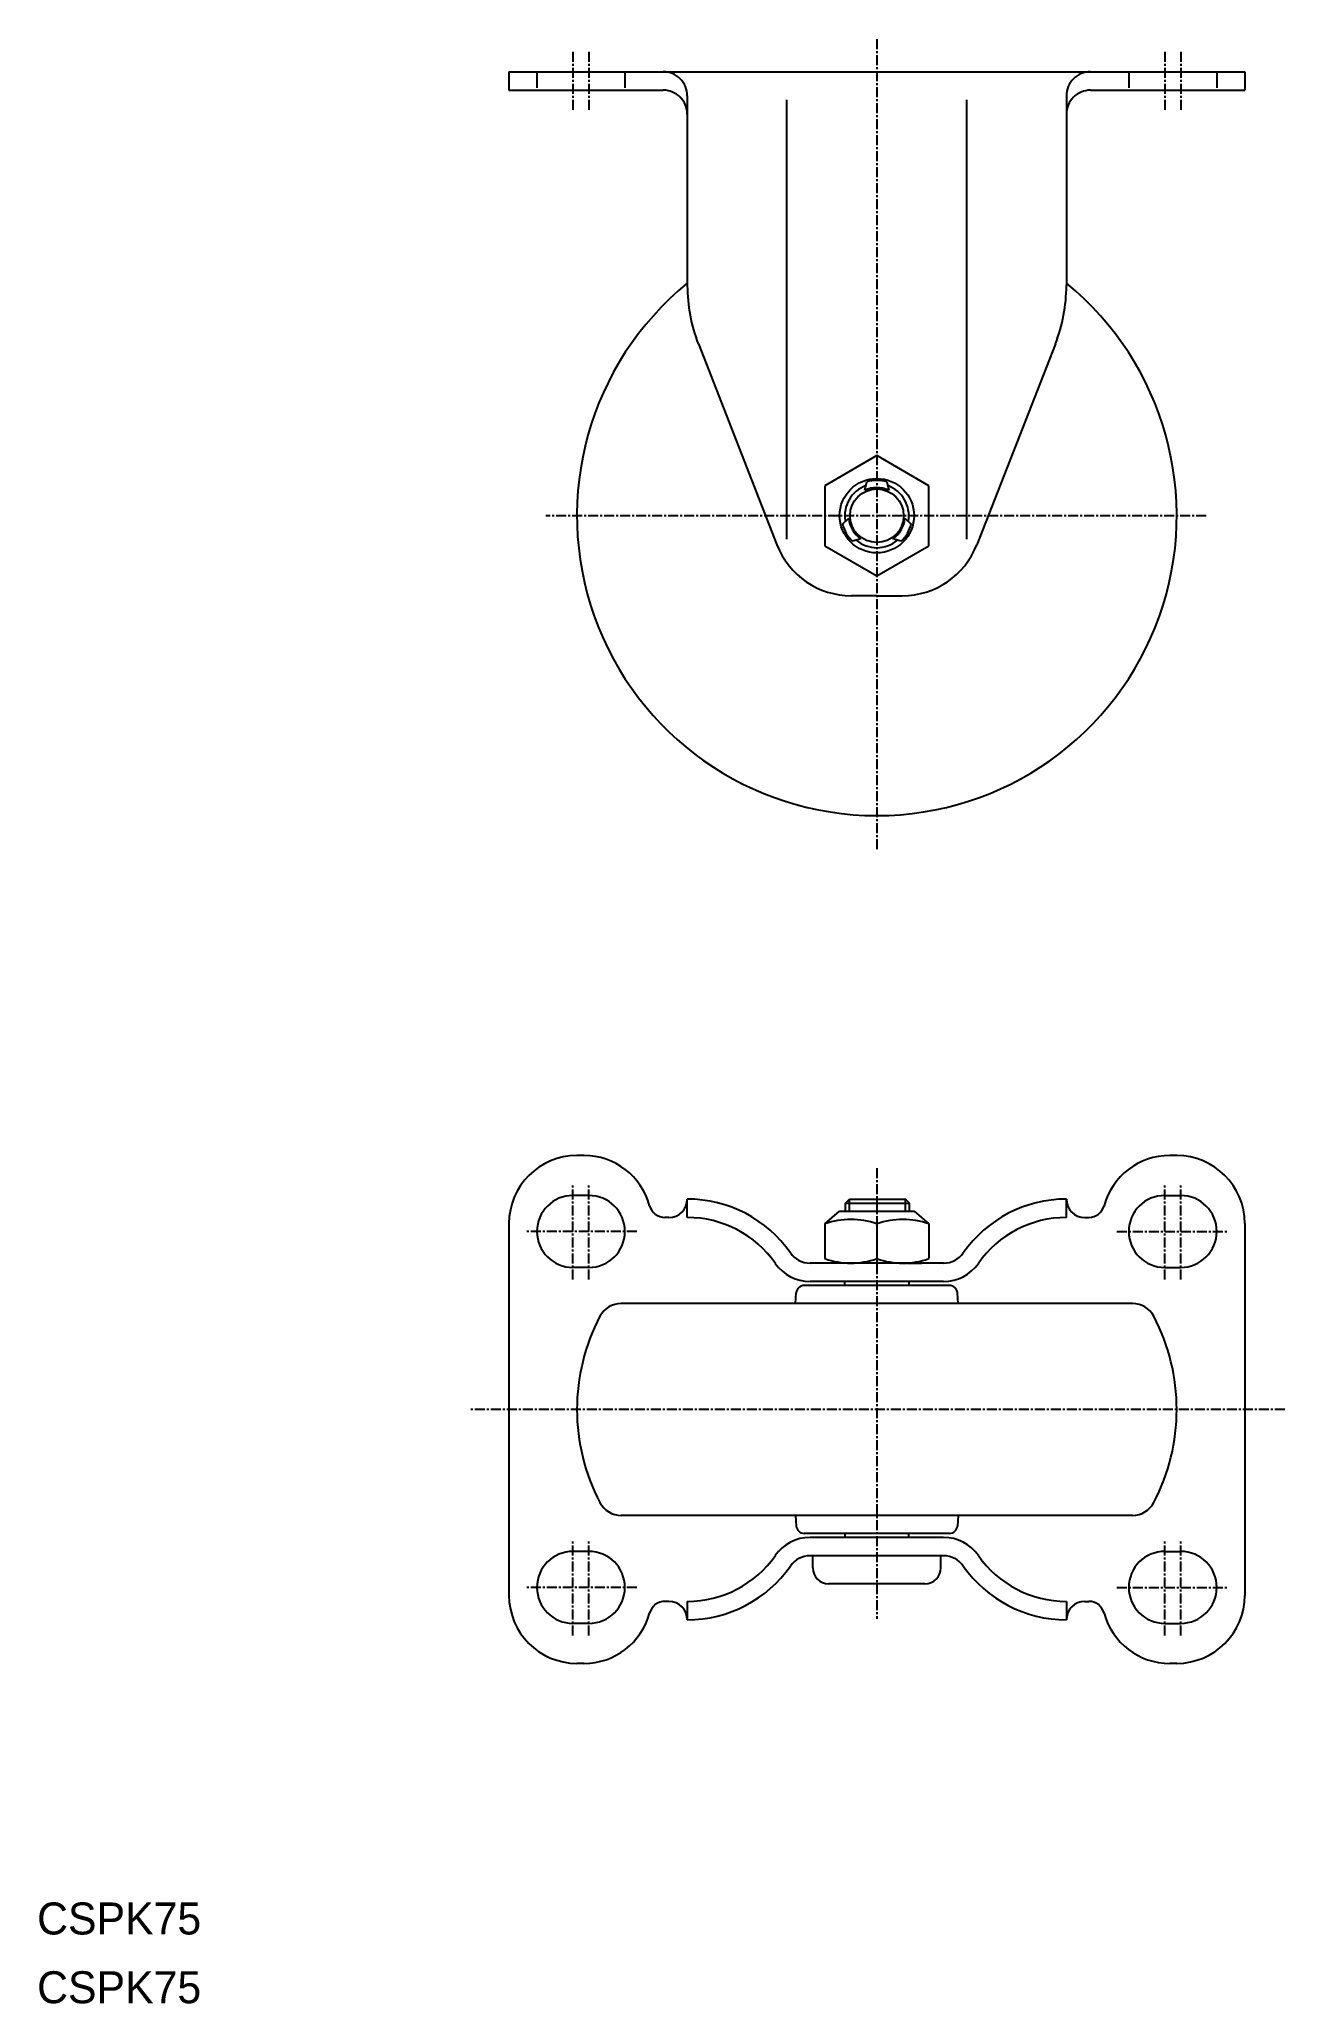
# Model space of a CAD drawing. Extents: x 0 to 156, y 0 to 246.
import ezdxf

# ---------------------------------------------------------------- set-up
doc = ezdxf.new("R2010")
doc.units = 0
doc.linetypes.add('CENTER', pattern=[2, 1.25, -0.25, 0.25, -0.25])
doc.linetypes.add('DASHED', pattern=[3.5, 2, -1.5])
doc.layers.get('0').update_dxf_attribs({"linetype": 'CONTINUOUS'})
doc.layers.add('CENTER', color=1, linetype='CENTER')

msp = doc.modelspace()

# ---------------------------------------------------------------- linework, layer by layer
at = {"color": 7, "linetype": 'CONTINUOUS'}
for p, q in [((59, 241.5), (151, 241.5)), ((59, 241.5), (59, 239.2)), ((151, 241.5), (151, 239.2)), ((59, 239.2), (78.3, 239.2)), ((81.3, 238.5), (81.3, 214.77)), ((128.7, 238.5), (128.7, 214.77)), ((131.7, 239.2), (151, 239.2)), ((93.75, 183.05), (93.75, 238)), ((116.25, 183.05), (116.25, 238)), ((82.68, 207.48), (92.51, 182.35)), ((127.32, 207.48), (117.49, 182.35)), ((105, 193.51), (98.5, 189.75)), ((111.5, 189.75), (105, 193.51)), ((98.5, 189.75), (98.5, 182.25)), ((103.5, 189.18), (103.75, 190.24)), ((106.25, 190.24), (106.5, 189.18)), ((111.5, 182.25), (111.5, 189.75)), ((100.7, 184.96), (101.5, 185.71)), ((108.5, 185.71), (109.3, 184.96)), ((98.5, 182.25), (105, 178.49)), ((103, 183.11), (101.95, 182.8)), ((105, 178.49), (111.5, 182.25)), ((108.05, 182.8), (107, 183.11)), ((105, 176), (101.82, 176)), ((105, 176), (108.18, 176)), ((68.38, 106), (67.5, 106)), ((142.5, 106), (141.62, 106)), ((69, 101), (67, 101)), ((141, 101), (143, 101)), ((79, 98.25), (78.51, 98.25)), ((81.3, 98.25), (81.3, 100.55)), ((98.5, 97.45), (100.35, 99.05)), ((100.35, 99.05), (109.65, 99.05)), ((101.07, 100.05), (101.57, 100.55)), ((101.07, 100.05), (109.07, 100.05)), ((101.07, 99.05), (101.07, 100.05)), ((101.57, 100.55), (108.57, 100.55)), ((109.07, 100.05), (108.57, 100.55)), ((109.07, 99.05), (109.07, 100.05)), ((109.65, 99.05), (111.5, 97.45)), ((128.7, 98.25), (128.7, 100.55)), ((131, 98.25), (131.49, 98.25)), ((59, 97.5), (59, 51)), ((98.5, 97.45), (98.5, 93.11)), ((105, 97.45), (105, 93.11)), ((111.5, 97.45), (111.5, 93.11)), ((151, 97.5), (151, 51)), ((69, 92), (67, 92)), ((113.35, 92.55), (96.65, 92.55)), ((108.76, 92.55), (110.63, 92.55)), ((141, 92), (143, 92)), ((94.82, 87.5), (94.93, 88.83)), ((114.08, 89.75), (95.92, 89.75)), ((113.35, 90.25), (96.65, 90.25)), ((101, 89.75), (101, 90.25)), ((109, 90.25), (109, 89.75)), ((115.18, 87.5), (115.07, 88.83)), ((136.97, 87.5), (73.03, 87.5)), ((136.97, 61), (73.03, 61)), ((94.82, 61), (94.93, 59.67)), ((115.18, 61), (115.07, 59.67)), ((69, 56.5), (67, 56.5)), ((114.08, 58.75), (95.92, 58.75)), ((113.35, 58.25), (96.65, 58.25)), ((101, 58.75), (101, 58.25)), ((109, 58.25), (109, 58.75)), ((141, 56.5), (143, 56.5)), ((113.35, 55.95), (96.65, 55.95)), ((97, 54.45), (97, 55.95)), ((113, 54.45), (113, 55.95)), ((111, 52.45), (99, 52.45)), ((79, 50.25), (78.51, 50.25)), ((81.3, 50.25), (81.3, 47.95)), ((128.7, 50.25), (128.7, 47.95)), ((131, 50.25), (131.49, 50.25)), ((69, 47.5), (67, 47.5)), ((141, 47.5), (143, 47.5)), ((68.38, 42.5), (67.5, 42.5)), ((142.5, 42.5), (141.62, 42.5))]:
    msp.add_line(p, q, dxfattribs=at)
at = {"color": 3, "linetype": 'DASHED'}
for p, q in [((62.5, 241.5), (62.5, 239.2)), ((73.5, 241.5), (73.5, 239.2)), ((136.5, 241.5), (136.5, 239.2)), ((147.5, 241.5), (147.5, 239.2))]:
    msp.add_line(p, q, dxfattribs=at)
at = {"color": 3, "linetype": 'CONTINUOUS'}
for p, q in [((101.57, 99.05), (101.57, 100.55)), ((108.57, 99.05), (108.57, 100.55))]:
    msp.add_line(p, q, dxfattribs=at)
at = {"color": 7, "linetype": 'CONTINUOUS'}
for radius in [4.65, 3.35]:
    msp.add_circle((105, 186), radius, dxfattribs=at)
for centre, radius, start, end in [((78.3, 238.5), 3, 359.9999, 90), ((131.7, 238.5), 3, 90, 180.0001), ((78.3, 236.2), 3, 359.9999, 90), ((131.7, 236.2), 3, 90, 180.0001), ((105, 186), 37.5, 129.1978, 50.8022), ((101.3, 214.77), 20, 180, 201.3768), ((108.7, 214.77), 20, 338.6232, 0), ((105, 186), 4, 109.9343, 190.0657), ((105, 186), 3.52, 64.7507, 115.2493), ((105, 186), 4.42, 73.5905, 106.4095), ((105, 186), 4, 349.9343, 70.0657), ((105, 186), 4.42, 193.5905, 226.4095), ((105, 186), 3.52, 184.7507, 235.2493), ((105, 186), 3.52, 304.7507, 355.2493), ((105, 186), 4.42, 313.5905, 346.4095), ((101.82, 186), 10, 201.3768, 270), ((105, 186), 4, 229.9343, 310.0657), ((108.18, 186), 10, 270, 338.6232), ((105, 191.86), 15, 269.9999593692199, 270.00000008402), ((105, 186), 13, 269.99995591998, 270.0000028986002), ((67.5, 97.5), 8.5, 90, 180), ((68.38, 97.5), 8.5, 15.1831, 90), ((141.62, 97.5), 8.5, 90, 164.8169), ((142.5, 97.5), 8.5, 0, 90), ((67, 96.5), 4.5, 90, 270), ((69, 96.5), 4.5, 270, 90), ((141, 96.5), 4.5, 90, 270), ((143, 96.5), 4.5, 270, 90), ((78.51, 100.25), 2, 195.1831, 270), ((79, 100.55), 2.3, 270, 0), ((81.3, 84.82), 15.73, 34.9521, 90), ((81.3, 84.82), 13.43, 34.9521, 90), ((128.7, 84.82), 15.73, 90, 145.0479), ((128.7, 84.82), 13.43, 90, 145.0479), ((131, 100.55), 2.3, 180, 270), ((131.49, 100.25), 2, 270, 344.8169), ((101.75, 88.22), 9.79, 70.6102, 109.3898), ((108.25, 88.22), 9.79, 70.6102, 109.3898), ((96.65, 95.55), 3, 214.9521, 270), ((113.35, 95.55), 3, 270, 325.0479), ((96.65, 95.55), 5.3, 214.9521, 270), ((101.75, 102.34), 9.79, 250.6102, 289.3898), ((108.25, 102.34), 9.79, 250.6102, 289.3898), ((113.35, 95.55), 5.3, 270, 325.0479), ((95.92, 88.75), 1, 90, 175.352), ((114.08, 88.75), 1, 4.648, 90), ((73.03, 84.5), 3, 90, 152.2309), ((136.97, 84.5), 3, 27.7691, 90), ((92.5, 74.25), 25, 152.2309, 207.7691), ((117.5, 74.25), 25, 332.2309, 27.7691), ((73.03, 64), 3, 207.7691, 270), ((136.97, 64), 3, 270, 332.2309), ((95.92, 59.75), 1, 184.648, 270), ((114.08, 59.75), 1, 270, 355.352), ((67, 52), 4.5, 90, 270), ((69, 52), 4.5, 270, 90), ((96.65, 52.95), 5.3, 90, 145.0479), ((113.35, 52.95), 5.3, 34.9521, 90), ((141, 52), 4.5, 90, 270), ((143, 52), 4.5, 270, 90), ((81.3, 63.68), 13.43, 270, 325.0479), ((81.3, 63.68), 15.73, 270, 325.0479), ((96.65, 52.95), 3, 90, 145.0479), ((99, 54.45), 2, 180, 270), ((111, 54.45), 2, 270, 0), ((113.35, 52.95), 3, 34.9521, 90), ((128.7, 63.68), 15.73, 214.9521, 270), ((128.7, 63.68), 13.43, 214.9521, 270), ((67.5, 51), 8.5, 180, 270), ((78.51, 48.25), 2, 90, 164.8169), ((79, 47.95), 2.3, 0, 90), ((131, 47.95), 2.3, 90, 180), ((131.49, 48.25), 2, 15.1831, 90), ((142.5, 51), 8.5, 270, 0), ((68.38, 51), 8.5, 270, 344.8169), ((141.62, 51), 8.5, 195.1831, 270)]:
    msp.add_arc(centre, radius, start, end, dxfattribs=at)
at = {"layer": 'CENTER', "color": 1, "linetype": 'CENTER'}
for p, q in [((67, 244), (67, 236.7)), ((69, 244), (69, 236.7)), ((105, 245.57), (105, 144.15)), ((141, 244), (141, 236.7)), ((143, 244), (143, 236.7)), ((146.17, 186), (63.61, 186)), ((105, 104.41), (105, 48.08)), ((67, 90.5), (67, 102.5)), ((69, 90.5), (69, 102.5)), ((141, 90.5), (141, 102.5)), ((143, 90.5), (143, 102.5)), ((75, 96.5), (61, 96.5)), ((135, 96.5), (149, 96.5)), ((156, 74.25), (54, 74.25)), ((67, 46), (67, 58)), ((69, 46), (69, 58)), ((141, 46), (141, 58)), ((143, 46), (143, 58)), ((75, 52), (61, 52)), ((135, 52), (149, 52))]:
    msp.add_line(p, q, dxfattribs=at)

# ---------------------------------------------------------------- texts
at = {"color": 7, "linetype": 'CONTINUOUS'}
for p in [(0, 8.6), (0, 0)]:
    msp.add_text('CSPK75', height=4, dxfattribs=at).set_placement(p)

doc.saveas('drawing.dxf')
